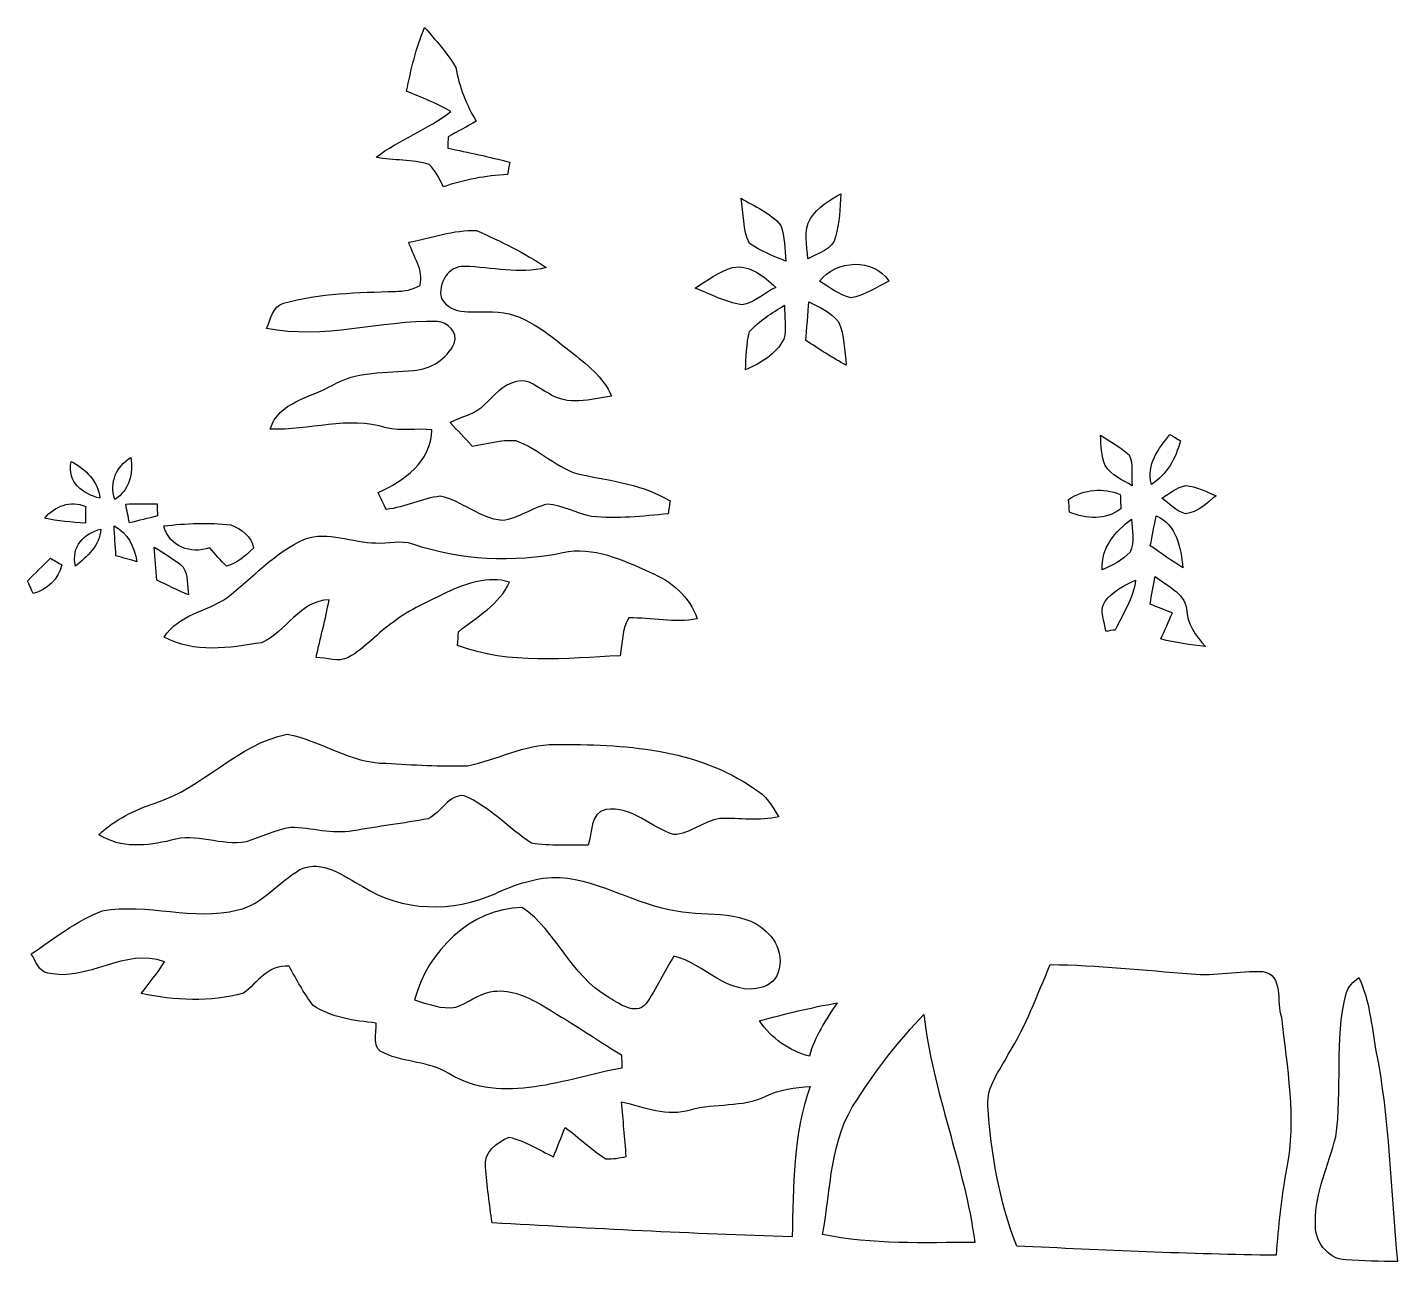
# Model space of a CAD drawing. Header units: centimetres. Extents: x -15.9 to 16.2, y -9.3 to 8.
# Drawn here: x -15.33 to -1.18, y -7.41 to 5.33 of the extents above; entities that cross this region are included whole.
import ezdxf

# ---------------------------------------------------------------- set-up
doc = ezdxf.new("R2010")
doc.units = ezdxf.units.CM
doc.header["$MEASUREMENT"] = 0
doc.layers.add('Layer 1', color=7, linetype='Continuous')

msp = doc.modelspace()

# ---------------------------------------------------------------- linework, layer by layer
at = {"layer": 'Layer 1', "color": 251}
for points, knots in [([(-11.22609, 5.33365), (-11.31394, 5.12163), (-11.36932, 4.89867), (-11.41201, 4.67395), (-11.41201, 4.67395), (-11.25714, 4.60869), (-11.09945, 4.54942), (-10.9541, 4.46405), (-10.9541, 4.46405), (-11.1954, 4.2799), (-11.4868, 4.17583), (-11.72845, 3.99239), (-11.72845, 3.99239), (-11.54748, 3.95393), (-11.35556, 3.97475), (-11.17918, 3.9183), (-11.17918, 3.9183), (-11.11074, 3.85621), (-11.07616, 3.76731), (-11.03136, 3.68829), (-11.03136, 3.68829), (-10.81758, 3.76096), (-10.59568, 3.8033), (-10.36955, 3.81459), (-10.36955, 3.81459), (-10.36249, 3.85692), (-10.35509, 3.89855), (-10.34768, 3.94053), (-10.34768, 3.94053), (-10.55934, 3.99733), (-10.77348, 4.04354), (-10.98832, 4.08622), (-10.98832, 4.08622), (-10.98656, 4.12574), (-10.98444, 4.16489), (-10.98233, 4.20405), (-10.98233, 4.20405), (-10.88566, 4.25732), (-10.789, 4.31094), (-10.69305, 4.36492), (-10.69305, 4.36492), (-10.79676, 4.53637), (-10.86944, 4.72299), (-10.90507, 4.92054), (-10.90507, 4.92054), (-10.99185, 5.07224), (-11.11426, 5.2003), (-11.22609, 5.33365), (-11.22609, 5.33365), (-11.22609, 5.33365), (-11.22609, 5.33365), (-11.22609, 5.33365)], [0, 0, 0, 0, 0.07142857, 0.07142857, 0.07142857, 0.07142857, 0.14285714, 0.14285714, 0.14285714, 0.14285714, 0.21428571, 0.21428571, 0.21428571, 0.21428571, 0.28571429, 0.28571429, 0.28571429, 0.28571429, 0.35714286, 0.35714286, 0.35714286, 0.35714286, 0.42857143, 0.42857143, 0.42857143, 0.42857143, 0.5, 0.5, 0.5, 0.5, 0.57142857, 0.57142857, 0.57142857, 0.57142857, 0.64285714, 0.64285714, 0.64285714, 0.64285714, 0.71428571, 0.71428571, 0.71428571, 0.71428571, 0.78571429, 0.78571429, 0.78571429, 0.78571429, 0.85714286, 0.85714286, 0.85714286, 0.85714286, 1, 1, 1, 1]), ([(-7.95867, 3.57011), (-7.92656, 3.41771), (-7.94491, 3.24414), (-7.87118, 3.10162), (-7.87118, 3.10162), (-7.7537, 3.02683), (-7.62529, 2.96898), (-7.49441, 2.921), (-7.49441, 2.921), (-7.50993, 3.04271), (-7.50323, 3.17288), (-7.54592, 3.28859), (-7.54592, 3.28859), (-7.6521, 3.41912), (-7.8172, 3.48474), (-7.95867, 3.57011), (-7.95867, 3.57011), (-7.95867, 3.57011), (-7.95867, 3.57011), (-7.95867, 3.57011)], [0, 0, 0, 0, 0.16666667, 0.16666667, 0.16666667, 0.16666667, 0.33333333, 0.33333333, 0.33333333, 0.33333333, 0.5, 0.5, 0.5, 0.5, 0.66666667, 0.66666667, 0.66666667, 0.66666667, 1, 1, 1, 1]), ([(-7.24112, 3.36162), (-7.31591, 3.23568), (-7.27498, 3.08046), (-7.26863, 2.94428), (-7.26863, 2.94428), (-7.16739, 3.00496), (-7.00546, 3.03636), (-6.98324, 3.17041), (-6.98324, 3.17041), (-6.94302, 3.3147), (-6.93491, 3.46639), (-6.9282, 3.61456), (-6.9282, 3.61456), (-7.04497, 3.54859), (-7.16739, 3.47733), (-7.24112, 3.36162), (-7.24112, 3.36162), (-7.24112, 3.36162), (-7.24112, 3.36162), (-7.24112, 3.36162)], [0, 0, 0, 0, 0.16666667, 0.16666667, 0.16666667, 0.16666667, 0.33333333, 0.33333333, 0.33333333, 0.33333333, 0.5, 0.5, 0.5, 0.5, 0.66666667, 0.66666667, 0.66666667, 0.66666667, 1, 1, 1, 1]), ([(-11.39014, 3.11432), (-11.34498, 2.96933), (-11.23174, 2.82928), (-11.27337, 2.67018), (-11.27337, 2.67018), (-11.34921, 2.62149), (-11.44094, 2.6102), (-11.52878, 2.60738), (-11.52878, 2.60738), (-11.91578, 2.5968), (-12.30736, 2.58904), (-12.68307, 2.48638), (-12.68307, 2.48638), (-12.79843, 2.45463), (-12.81606, 2.31881), (-12.85875, 2.22603), (-12.85875, 2.22603), (-12.27314, 2.10432), (-11.68506, 2.30928), (-11.09733, 2.29764), (-11.09733, 2.29764), (-10.98585, 2.28953), (-10.88037, 2.18687), (-10.92059, 2.06939), (-10.92059, 2.06939), (-10.9982, 1.911), (-11.16436, 1.80199), (-11.34039, 1.7907), (-11.34039, 1.7907), (-11.62473, 1.76777), (-11.92742, 1.78576), (-12.18283, 1.63689), (-12.18283, 1.63689), (-12.40861, 1.50777), (-12.73704, 1.46614), (-12.821, 1.18533), (-12.821, 1.18533), (-12.42272, 1.16593), (-12.01314, 1.32715), (-11.62297, 1.19839), (-11.62297, 1.19839), (-11.46916, 1.16099), (-11.309, 1.19451), (-11.15307, 1.17898), (-11.15307, 1.17898), (-11.15766, 0.85055), (-11.43741, 0.65158), (-11.70587, 0.52987), (-11.70587, 0.52987), (-11.67941, 0.47131), (-11.65119, 0.41346), (-11.62156, 0.3556), (-11.62156, 0.3556), (-11.43035, 0.37853), (-11.25467, 0.47166), (-11.06417, 0.49248), (-11.06417, 0.49248), (-10.83839, 0.44556), (-10.65918, 0.26247), (-10.42458, 0.24165), (-10.42458, 0.24165), (-10.25772, 0.25964), (-10.11978, 0.3743), (-9.95751, 0.41063), (-9.95751, 0.41063), (-9.79911, 0.39899), (-9.65694, 0.31291), (-9.50172, 0.28258), (-9.50172, 0.28258), (-9.23854, 0.25647), (-8.97361, 0.28434), (-8.71114, 0.31115), (-8.71114, 0.31115), (-8.70444, 0.3556), (-8.69774, 0.40005), (-8.69068, 0.44415), (-8.69068, 0.44415), (-8.96585, 0.60995), (-9.28758, 0.65299), (-9.59732, 0.71226), (-9.59732, 0.71226), (-9.85732, 0.76306), (-10.03935, 0.99025), (-10.28806, 1.06645), (-10.28806, 1.06645), (-10.43869, 1.0795), (-10.58686, 1.03223), (-10.73468, 1.00894), (-10.73468, 1.00894), (-10.81052, 1.09114), (-10.88708, 1.17299), (-10.96292, 1.25483), (-10.96292, 1.25483), (-10.84509, 1.3148), (-10.70328, 1.33703), (-10.60979, 1.43545), (-10.60979, 1.43545), (-10.51313, 1.53106), (-10.41823, 1.64359), (-10.27924, 1.67569), (-10.27924, 1.67569), (-10.15506, 1.71944), (-10.05276, 1.60126), (-9.94798, 1.55787), (-9.94798, 1.55787), (-9.75536, 1.41887), (-9.50983, 1.49366), (-9.29569, 1.52576), (-9.29569, 1.52576), (-9.38248, 1.72544), (-9.55675, 1.85949), (-9.72291, 1.99073), (-9.72291, 1.99073), (-9.95751, 2.17346), (-10.20904, 2.39818), (-10.52477, 2.39607), (-10.52477, 2.39607), (-10.70645, 2.4063), (-10.94423, 2.34774), (-11.05253, 2.53506), (-11.05253, 2.53506), (-11.09416, 2.68887), (-10.97915, 2.87408), (-10.8137, 2.86632), (-10.8137, 2.86632), (-10.53218, 2.85644), (-10.25031, 2.78236), (-9.97021, 2.85327), (-9.97021, 2.85327), (-10.19493, 3.00567), (-10.44081, 3.12667), (-10.68917, 3.23497), (-10.68917, 3.23497), (-10.92941, 3.24661), (-11.15766, 3.15913), (-11.39014, 3.11432), (-11.39014, 3.11432), (-11.39014, 3.11432), (-11.39014, 3.11432), (-11.39014, 3.11432)], [0, 0, 0, 0, 0.02777778, 0.02777778, 0.02777778, 0.02777778, 0.05555556, 0.05555556, 0.05555556, 0.05555556, 0.08333333, 0.08333333, 0.08333333, 0.08333333, 0.11111111, 0.11111111, 0.11111111, 0.11111111, 0.13888889, 0.13888889, 0.13888889, 0.13888889, 0.16666667, 0.16666667, 0.16666667, 0.16666667, 0.19444444, 0.19444444, 0.19444444, 0.19444444, 0.22222222, 0.22222222, 0.22222222, 0.22222222, 0.25, 0.25, 0.25, 0.25, 0.27777778, 0.27777778, 0.27777778, 0.27777778, 0.30555556, 0.30555556, 0.30555556, 0.30555556, 0.33333333, 0.33333333, 0.33333333, 0.33333333, 0.36111111, 0.36111111, 0.36111111, 0.36111111, 0.38888889, 0.38888889, 0.38888889, 0.38888889, 0.41666667, 0.41666667, 0.41666667, 0.41666667, 0.44444444, 0.44444444, 0.44444444, 0.44444444, 0.47222222, 0.47222222, 0.47222222, 0.47222222, 0.5, 0.5, 0.5, 0.5, 0.52777778, 0.52777778, 0.52777778, 0.52777778, 0.55555556, 0.55555556, 0.55555556, 0.55555556, 0.58333333, 0.58333333, 0.58333333, 0.58333333, 0.61111111, 0.61111111, 0.61111111, 0.61111111, 0.63888889, 0.63888889, 0.63888889, 0.63888889, 0.66666667, 0.66666667, 0.66666667, 0.66666667, 0.69444444, 0.69444444, 0.69444444, 0.69444444, 0.72222222, 0.72222222, 0.72222222, 0.72222222, 0.75, 0.75, 0.75, 0.75, 0.77777778, 0.77777778, 0.77777778, 0.77777778, 0.80555556, 0.80555556, 0.80555556, 0.80555556, 0.83333333, 0.83333333, 0.83333333, 0.83333333, 0.86111111, 0.86111111, 0.86111111, 0.86111111, 0.88888889, 0.88888889, 0.88888889, 0.88888889, 0.91666667, 0.91666667, 0.91666667, 0.91666667, 0.94444444, 0.94444444, 0.94444444, 0.94444444, 1, 1, 1, 1]), ([(-8.04545, 2.85327), (-8.18938, 2.81446), (-8.30827, 2.7178), (-8.43386, 2.64125), (-8.43386, 2.64125), (-8.27511, 2.57916), (-8.12024, 2.49837), (-7.95161, 2.46768), (-7.95161, 2.46768), (-7.81932, 2.48638), (-7.71737, 2.59468), (-7.59919, 2.64936), (-7.59919, 2.64936), (-7.72195, 2.75943), (-7.86377, 2.89031), (-8.04545, 2.85327), (-8.04545, 2.85327), (-8.04545, 2.85327), (-8.04545, 2.85327), (-8.04545, 2.85327)], [0, 0, 0, 0, 0.16666667, 0.16666667, 0.16666667, 0.16666667, 0.33333333, 0.33333333, 0.33333333, 0.33333333, 0.5, 0.5, 0.5, 0.5, 0.66666667, 0.66666667, 0.66666667, 0.66666667, 1, 1, 1, 1]), ([(-7.14904, 2.71216), (-7.04497, 2.65007), (-6.94584, 2.56999), (-6.8259, 2.54141), (-6.8259, 2.54141), (-6.68232, 2.56364), (-6.55849, 2.65112), (-6.43043, 2.71427), (-6.43043, 2.71427), (-6.59024, 2.95663), (-6.97512, 2.9337), (-7.14904, 2.71216), (-7.14904, 2.71216), (-7.14904, 2.71216), (-7.14904, 2.71216), (-7.14904, 2.71216)], [0, 0, 0, 0, 0.2, 0.2, 0.2, 0.2, 0.4, 0.4, 0.4, 0.4, 0.6, 0.6, 0.6, 0.6, 1, 1, 1, 1]), ([(-7.86977, 2.19287), (-7.90434, 2.06516), (-7.9061, 1.92934), (-7.91245, 1.7974), (-7.91245, 1.7974), (-7.75582, 1.86302), (-7.59919, 1.96074), (-7.51558, 2.11349), (-7.51558, 2.11349), (-7.48736, 2.22779), (-7.5117, 2.34879), (-7.51064, 2.46451), (-7.51064, 2.46451), (-7.63658, 2.38407), (-7.77134, 2.30646), (-7.86977, 2.19287), (-7.86977, 2.19287), (-7.86977, 2.19287), (-7.86977, 2.19287), (-7.86977, 2.19287)], [0, 0, 0, 0, 0.16666667, 0.16666667, 0.16666667, 0.16666667, 0.33333333, 0.33333333, 0.33333333, 0.33333333, 0.5, 0.5, 0.5, 0.5, 0.66666667, 0.66666667, 0.66666667, 0.66666667, 1, 1, 1, 1]), ([(-7.25946, 2.49978), (-7.26652, 2.39995), (-7.28098, 2.20063), (-7.28804, 2.10079), (-7.28804, 2.10079), (-7.15151, 2.01295), (-7.0171, 1.91946), (-6.87141, 1.84609), (-6.87141, 1.84609), (-6.89046, 1.99566), (-6.8894, 2.15441), (-6.95149, 2.29376), (-6.95149, 2.29376), (-7.02874, 2.39324), (-7.14904, 2.44546), (-7.25946, 2.49978), (-7.25946, 2.49978), (-7.25946, 2.49978), (-7.25946, 2.49978), (-7.25946, 2.49978)], [0, 0, 0, 0, 0.16666667, 0.16666667, 0.16666667, 0.16666667, 0.33333333, 0.33333333, 0.33333333, 0.33333333, 0.5, 0.5, 0.5, 0.5, 0.66666667, 0.66666667, 0.66666667, 0.66666667, 1, 1, 1, 1]), ([(-4.24603, 1.1236), (-4.24074, 1.01776), (-4.23968, 0.9077), (-4.19629, 0.80892), (-4.19629, 0.80892), (-4.1342, 0.70803), (-4.01814, 0.66075), (-3.92042, 0.60113), (-3.92042, 0.60113), (-3.92924, 0.70661), (-3.90313, 0.82162), (-3.94935, 0.91899), (-3.94935, 0.91899), (-4.04178, 0.9966), (-4.14338, 1.06151), (-4.24603, 1.1236), (-4.24603, 1.1236), (-4.24603, 1.1236), (-4.24603, 1.1236), (-4.24603, 1.1236)], [0, 0, 0, 0, 0.16666667, 0.16666667, 0.16666667, 0.16666667, 0.33333333, 0.33333333, 0.33333333, 0.33333333, 0.5, 0.5, 0.5, 0.5, 0.66666667, 0.66666667, 0.66666667, 0.66666667, 1, 1, 1, 1]), ([(-3.72039, 0.61454), (-3.55847, 0.71861), (-3.46957, 0.88265), (-3.42053, 1.06327), (-3.42053, 1.06327), (-3.44734, 1.08021), (-3.50167, 1.11407), (-3.52848, 1.13101), (-3.52848, 1.13101), (-3.64596, 0.98213), (-3.77578, 0.82515), (-3.72039, 0.61454), (-3.72039, 0.61454), (-3.72039, 0.61454), (-3.72039, 0.61454), (-3.72039, 0.61454)], [0, 0, 0, 0, 0.2, 0.2, 0.2, 0.2, 0.4, 0.4, 0.4, 0.4, 0.6, 0.6, 0.6, 0.6, 1, 1, 1, 1]), ([(-14.87734, 0.8509), (-14.92074, 0.6283), (-14.75775, 0.51823), (-14.58031, 0.47096), (-14.58031, 0.47096), (-14.5983, 0.64841), (-14.72671, 0.77294), (-14.87734, 0.8509), (-14.87734, 0.8509), (-14.87734, 0.8509), (-14.87734, 0.8509), (-14.87734, 0.8509)], [0, 0, 0, 0, 0.25, 0.25, 0.25, 0.25, 0.5, 0.5, 0.5, 0.5, 1, 1, 1, 1]), ([(-14.4272, 0.45896), (-14.27727, 0.55245), (-14.23423, 0.72708), (-14.26104, 0.89288), (-14.26104, 0.89288), (-14.40921, 0.79904), (-14.48364, 0.63994), (-14.4272, 0.45896), (-14.4272, 0.45896), (-14.4272, 0.45896), (-14.4272, 0.45896), (-14.4272, 0.45896)], [0, 0, 0, 0, 0.25, 0.25, 0.25, 0.25, 0.5, 0.5, 0.5, 0.5, 1, 1, 1, 1]), ([(-4.57588, 0.45896), (-4.57341, 0.42616), (-4.56847, 0.36054), (-4.566, 0.32773), (-4.566, 0.32773), (-4.3882, 0.25753), (-4.19523, 0.24377), (-4.03578, 0.36124), (-4.03578, 0.36124), (-4.03789, 0.41169), (-4.03966, 0.46179), (-4.04178, 0.51188), (-4.04178, 0.51188), (-4.22169, 0.58103), (-4.41113, 0.56833), (-4.57588, 0.45896), (-4.57588, 0.45896), (-4.57588, 0.45896), (-4.57588, 0.45896), (-4.57588, 0.45896)], [0, 0, 0, 0, 0.16666667, 0.16666667, 0.16666667, 0.16666667, 0.33333333, 0.33333333, 0.33333333, 0.33333333, 0.5, 0.5, 0.5, 0.5, 0.66666667, 0.66666667, 0.66666667, 0.66666667, 1, 1, 1, 1]), ([(-3.61139, 0.47272), (-3.53519, 0.41346), (-3.46357, 0.33937), (-3.36868, 0.3108), (-3.36868, 0.3108), (-3.24238, 0.32632), (-3.14607, 0.4191), (-3.05294, 0.49706), (-3.05294, 0.49706), (-3.15454, 0.53799), (-3.25438, 0.59514), (-3.3655, 0.60254), (-3.3655, 0.60254), (-3.45793, 0.58314), (-3.53342, 0.52141), (-3.61139, 0.47272), (-3.61139, 0.47272), (-3.61139, 0.47272), (-3.61139, 0.47272), (-3.61139, 0.47272)], [0, 0, 0, 0, 0.16666667, 0.16666667, 0.16666667, 0.16666667, 0.33333333, 0.33333333, 0.33333333, 0.33333333, 0.5, 0.5, 0.5, 0.5, 0.66666667, 0.66666667, 0.66666667, 0.66666667, 1, 1, 1, 1]), ([(-15.15286, 0.26458), (-15.01422, 0.23424), (-14.87205, 0.22437), (-14.73059, 0.21378), (-14.73059, 0.21378), (-14.72953, 0.27164), (-14.72812, 0.32914), (-14.72671, 0.38664), (-14.72671, 0.38664), (-14.88652, 0.45226), (-15.04491, 0.39194), (-15.15286, 0.26458), (-15.15286, 0.26458), (-15.15286, 0.26458), (-15.15286, 0.26458), (-15.15286, 0.26458)], [0, 0, 0, 0, 0.2, 0.2, 0.2, 0.2, 0.4, 0.4, 0.4, 0.4, 0.6, 0.6, 0.6, 0.6, 1, 1, 1, 1]), ([(-14.31325, 0.41134), (-14.30091, 0.34643), (-14.28856, 0.28152), (-14.27445, 0.21661), (-14.27445, 0.21661), (-14.17849, 0.24236), (-14.08148, 0.26282), (-13.98552, 0.28928), (-13.98552, 0.28928), (-13.98658, 0.32067), (-13.98834, 0.38312), (-13.98905, 0.41451), (-13.98905, 0.41451), (-14.09735, 0.41451), (-14.2053, 0.41557), (-14.31325, 0.41134), (-14.31325, 0.41134), (-14.31325, 0.41134), (-14.31325, 0.41134), (-14.31325, 0.41134)], [0, 0, 0, 0, 0.16666667, 0.16666667, 0.16666667, 0.16666667, 0.33333333, 0.33333333, 0.33333333, 0.33333333, 0.5, 0.5, 0.5, 0.5, 0.66666667, 0.66666667, 0.66666667, 0.66666667, 1, 1, 1, 1]), ([(-3.67065, 0.29104), (-3.69111, 0.18662), (-3.71334, 0.08537), (-3.73133, -0.02011), (-3.73133, -0.02011), (-3.62021, -0.09701), (-3.50943, -0.17568), (-3.39443, -0.24694), (-3.39443, -0.24694), (-3.41912, -0.03775), (-3.45687, 0.19509), (-3.67065, 0.29104), (-3.67065, 0.29104), (-3.67065, 0.29104), (-3.67065, 0.29104), (-3.67065, 0.29104)], [0, 0, 0, 0, 0.2, 0.2, 0.2, 0.2, 0.4, 0.4, 0.4, 0.4, 0.6, 0.6, 0.6, 0.6, 1, 1, 1, 1]), ([(-14.8336, -0.23001), (-14.71189, -0.12982), (-14.58066, -0.02081), (-14.56972, 0.15311), (-14.56972, 0.15311), (-14.74646, 0.10795), (-14.87699, -0.02328), (-14.8336, -0.23001), (-14.8336, -0.23001), (-14.8336, -0.23001), (-14.8336, -0.23001), (-14.8336, -0.23001)], [0, 0, 0, 0, 0.25, 0.25, 0.25, 0.25, 0.5, 0.5, 0.5, 0.5, 1, 1, 1, 1]), ([(-14.4339, 0.18662), (-14.42791, 0.08467), (-14.4212, -0.0194), (-14.41415, -0.12206), (-14.41415, -0.12206), (-14.34218, -0.14288), (-14.27021, -0.16404), (-14.19754, -0.1838), (-14.19754, -0.1838), (-14.22718, -0.03034), (-14.28856, 0.11359), (-14.4339, 0.18662), (-14.4339, 0.18662), (-14.4339, 0.18662), (-14.4339, 0.18662), (-14.4339, 0.18662)], [0, 0, 0, 0, 0.2, 0.2, 0.2, 0.2, 0.4, 0.4, 0.4, 0.4, 0.6, 0.6, 0.6, 0.6, 1, 1, 1, 1]), ([(-13.92096, 0.18627), (-13.86417, -0.0314), (-13.6398, -0.10583), (-13.44648, -0.04198), (-13.44648, -0.04198), (-13.39039, -0.10654), (-13.33183, -0.16969), (-13.2715, -0.23072), (-13.2715, -0.23072), (-13.16143, -0.20214), (-13.07641, -0.11924), (-12.99528, -0.04445), (-12.99528, -0.04445), (-13.00515, 0.07796), (-13.12616, 0.15275), (-13.22811, 0.19685), (-13.22811, 0.19685), (-13.45777, 0.2219), (-13.69166, 0.21202), (-13.92096, 0.18627), (-13.92096, 0.18627), (-13.92096, 0.18627), (-13.92096, 0.18627), (-13.92096, 0.18627)], [0, 0, 0, 0, 0.14285714, 0.14285714, 0.14285714, 0.14285714, 0.28571429, 0.28571429, 0.28571429, 0.28571429, 0.42857143, 0.42857143, 0.42857143, 0.42857143, 0.57142857, 0.57142857, 0.57142857, 0.57142857, 0.71428571, 0.71428571, 0.71428571, 0.71428571, 1, 1, 1, 1]), ([(-4.2291, -0.26635), (-4.12327, -0.22296), (-4.0199, -0.16898), (-3.94088, -0.08361), (-3.94088, -0.08361), (-3.88655, 0.02223), (-3.9243, 0.14288), (-3.92465, 0.25612), (-3.92465, 0.25612), (-4.09258, 0.12982), (-4.24145, -0.03775), (-4.2291, -0.26635), (-4.2291, -0.26635), (-4.2291, -0.26635), (-4.2291, -0.26635), (-4.2291, -0.26635)], [0, 0, 0, 0, 0.2, 0.2, 0.2, 0.2, 0.4, 0.4, 0.4, 0.4, 0.6, 0.6, 0.6, 0.6, 1, 1, 1, 1]), ([(-12.46752, 0.05009), (-12.77691, -0.09102), (-13.00656, -0.35031), (-13.26903, -0.55774), (-13.26903, -0.55774), (-13.48211, -0.69885), (-13.76821, -0.73201), (-13.91779, -0.96132), (-13.91779, -0.96132), (-13.60981, -1.13242), (-13.24187, -1.07421), (-12.91026, -1.01988), (-12.91026, -1.01988), (-12.6552, -0.90946), (-12.51479, -0.58349), (-12.21387, -0.57785), (-12.21387, -0.57785), (-12.2488, -0.77788), (-12.30524, -0.97296), (-12.34581, -1.17193), (-12.34581, -1.17193), (-12.2361, -1.17687), (-12.11898, -1.22555), (-12.01491, -1.17263), (-12.01491, -1.17263), (-11.83781, -1.07668), (-11.71116, -0.91546), (-11.54501, -0.80469), (-11.54501, -0.80469), (-11.38061, -0.67486), (-11.18588, -0.59408), (-10.99961, -0.50236), (-10.99961, -0.50236), (-10.79959, -0.40711), (-10.57028, -0.33055), (-10.34909, -0.39335), (-10.34909, -0.39335), (-10.45281, -0.62653), (-10.68917, -0.75177), (-10.8772, -0.90734), (-10.8772, -0.90734), (-10.88002, -0.95391), (-10.88284, -1.00083), (-10.88566, -1.04775), (-10.88566, -1.04775), (-10.35121, -1.25307), (-9.76489, -1.17828), (-9.20715, -1.15499), (-9.20715, -1.15499), (-9.17928, -1.02517), (-9.19551, -0.8763), (-9.11648, -0.76412), (-9.11648, -0.76412), (-8.88189, -0.76129), (-8.64553, -0.82127), (-8.41163, -0.77329), (-8.41163, -0.77329), (-8.48536, -0.54363), (-8.68327, -0.381), (-8.90023, -0.29104), (-8.90023, -0.29104), (-9.17963, -0.16933), (-9.48478, -0.01799), (-9.7977, -0.08996), (-9.7977, -0.08996), (-10.31134, -0.19226), (-10.85462, -0.16969), (-11.35098, 0.00176), (-11.35098, 0.00176), (-11.4741, 0.04304), (-11.60321, 0.00247), (-11.7288, 0.01023), (-11.7288, 0.01023), (-11.97645, 0.00988), (-12.22093, 0.13794), (-12.46752, 0.05009), (-12.46752, 0.05009), (-12.46752, 0.05009), (-12.46752, 0.05009), (-12.46752, 0.05009)], [0, 0, 0, 0, 0.04761905, 0.04761905, 0.04761905, 0.04761905, 0.0952381, 0.0952381, 0.0952381, 0.0952381, 0.14285714, 0.14285714, 0.14285714, 0.14285714, 0.19047619, 0.19047619, 0.19047619, 0.19047619, 0.23809524, 0.23809524, 0.23809524, 0.23809524, 0.28571429, 0.28571429, 0.28571429, 0.28571429, 0.33333333, 0.33333333, 0.33333333, 0.33333333, 0.38095238, 0.38095238, 0.38095238, 0.38095238, 0.42857143, 0.42857143, 0.42857143, 0.42857143, 0.47619048, 0.47619048, 0.47619048, 0.47619048, 0.52380952, 0.52380952, 0.52380952, 0.52380952, 0.57142857, 0.57142857, 0.57142857, 0.57142857, 0.61904762, 0.61904762, 0.61904762, 0.61904762, 0.66666667, 0.66666667, 0.66666667, 0.66666667, 0.71428571, 0.71428571, 0.71428571, 0.71428571, 0.76190476, 0.76190476, 0.76190476, 0.76190476, 0.80952381, 0.80952381, 0.80952381, 0.80952381, 0.85714286, 0.85714286, 0.85714286, 0.85714286, 0.9047619, 0.9047619, 0.9047619, 0.9047619, 1, 1, 1, 1]), ([(-14.01833, -0.03422), (-14.01128, -0.14711), (-14.00351, -0.2607), (-13.99258, -0.3743), (-13.99258, -0.3743), (-13.88322, -0.42545), (-13.77491, -0.48013), (-13.66344, -0.5274), (-13.66344, -0.5274), (-13.67825, -0.43215), (-13.66802, -0.32632), (-13.71847, -0.24059), (-13.71847, -0.24059), (-13.80666, -0.15699), (-13.91673, -0.10019), (-14.01833, -0.03422), (-14.01833, -0.03422), (-14.01833, -0.03422), (-14.01833, -0.03422), (-14.01833, -0.03422)], [0, 0, 0, 0, 0.16666667, 0.16666667, 0.16666667, 0.16666667, 0.33333333, 0.33333333, 0.33333333, 0.33333333, 0.5, 0.5, 0.5, 0.5, 0.66666667, 0.66666667, 0.66666667, 0.66666667, 1, 1, 1, 1]), ([(-15.3289, -0.38382), (-15.31373, -0.41593), (-15.28339, -0.48013), (-15.26822, -0.51223), (-15.26822, -0.51223), (-15.12041, -0.47449), (-15.01069, -0.36371), (-14.97224, -0.21661), (-14.97224, -0.21661), (-15.00188, -0.19932), (-15.06149, -0.16475), (-15.09113, -0.14711), (-15.09113, -0.14711), (-15.17015, -0.22613), (-15.25023, -0.30445), (-15.3289, -0.38382), (-15.3289, -0.38382), (-15.3289, -0.38382), (-15.3289, -0.38382), (-15.3289, -0.38382)], [0, 0, 0, 0, 0.16666667, 0.16666667, 0.16666667, 0.16666667, 0.33333333, 0.33333333, 0.33333333, 0.33333333, 0.5, 0.5, 0.5, 0.5, 0.66666667, 0.66666667, 0.66666667, 0.66666667, 1, 1, 1, 1]), ([(-4.20229, -0.59655), (-4.26191, -0.69074), (-4.20264, -0.80292), (-4.18994, -0.90241), (-4.18994, -0.90241), (-4.16595, -0.89923), (-4.11762, -0.89253), (-4.09363, -0.88935), (-4.09363, -0.88935), (-4.01461, -0.72143), (-3.90631, -0.56339), (-3.88408, -0.37324), (-3.88408, -0.37324), (-4.0005, -0.42898), (-4.12433, -0.4893), (-4.20229, -0.59655), (-4.20229, -0.59655), (-4.20229, -0.59655), (-4.20229, -0.59655), (-4.20229, -0.59655)], [0, 0, 0, 0, 0.16666667, 0.16666667, 0.16666667, 0.16666667, 0.33333333, 0.33333333, 0.33333333, 0.33333333, 0.5, 0.5, 0.5, 0.5, 0.66666667, 0.66666667, 0.66666667, 0.66666667, 1, 1, 1, 1]), ([(-3.68018, -0.33655), (-3.70029, -0.43074), (-3.71828, -0.52599), (-3.73345, -0.62159), (-3.73345, -0.62159), (-3.6576, -0.65299), (-3.58105, -0.68263), (-3.50344, -0.7112), (-3.50344, -0.7112), (-3.54154, -0.80222), (-3.58281, -0.89182), (-3.62338, -0.98178), (-3.62338, -0.98178), (-3.47169, -1.02129), (-3.31682, -1.04422), (-3.16089, -1.06045), (-3.16089, -1.06045), (-3.26355, -0.95109), (-3.35315, -0.82479), (-3.35774, -0.66746), (-3.35774, -0.66746), (-3.38279, -0.50165), (-3.56341, -0.43392), (-3.68018, -0.33655), (-3.68018, -0.33655), (-3.68018, -0.33655), (-3.68018, -0.33655), (-3.68018, -0.33655)], [0, 0, 0, 0, 0.125, 0.125, 0.125, 0.125, 0.25, 0.25, 0.25, 0.25, 0.375, 0.375, 0.375, 0.375, 0.5, 0.5, 0.5, 0.5, 0.625, 0.625, 0.625, 0.625, 0.75, 0.75, 0.75, 0.75, 1, 1, 1, 1]), ([(-14.01022, -2.67653), (-14.22153, -2.74743), (-14.42826, -2.84586), (-14.58948, -3.00284), (-14.58948, -3.00284), (-14.36335, -3.14854), (-14.09418, -3.12032), (-13.84441, -3.0607), (-13.84441, -3.0607), (-13.58618, -2.97886), (-13.32794, -3.12667), (-13.0683, -3.07481), (-13.0683, -3.07481), (-12.9159, -3.02472), (-12.76879, -2.95628), (-12.60969, -2.9277), (-12.60969, -2.9277), (-12.39555, -2.93123), (-12.18071, -3.00179), (-11.96587, -2.96369), (-11.96587, -2.96369), (-11.70799, -2.91747), (-11.44729, -2.88537), (-11.18941, -2.83774), (-11.18941, -2.83774), (-11.05641, -2.77601), (-10.97986, -2.58516), (-10.81864, -2.59997), (-10.81864, -2.59997), (-10.55723, -2.71498), (-10.35791, -2.93511), (-10.12155, -3.09174), (-10.12155, -3.09174), (-9.93034, -3.12103), (-9.73138, -3.10833), (-9.53629, -3.11185), (-9.53629, -3.11185), (-9.49254, -2.98168), (-9.52359, -2.77954), (-9.35602, -2.74426), (-9.35602, -2.74426), (-9.08544, -2.70334), (-8.89176, -2.92418), (-8.65434, -3.00249), (-8.65434, -3.00249), (-8.48219, -2.99826), (-8.34496, -2.85891), (-8.17598, -2.83598), (-8.17598, -2.83598), (-7.97419, -2.82893), (-7.76852, -2.86597), (-7.56955, -2.81693), (-7.56955, -2.81693), (-7.63411, -2.70722), (-7.70326, -2.59256), (-7.81826, -2.52906), (-7.81826, -2.52906), (-8.41551, -2.11067), (-9.17646, -2.06693), (-9.88166, -2.07045), (-9.88166, -2.07045), (-10.19598, -2.06798), (-10.47962, -2.23061), (-10.7823, -2.29094), (-10.7823, -2.29094), (-11.06276, -2.29905), (-11.34357, -2.28106), (-11.62368, -2.26519), (-11.62368, -2.26519), (-11.98915, -2.26695), (-12.29607, -2.03024), (-12.64532, -1.96356), (-12.64532, -1.96356), (-13.16461, -2.06904), (-13.51315, -2.52095), (-14.01022, -2.67653), (-14.01022, -2.67653), (-14.01022, -2.67653), (-14.01022, -2.67653), (-14.01022, -2.67653)], [0, 0, 0, 0, 0.04761905, 0.04761905, 0.04761905, 0.04761905, 0.0952381, 0.0952381, 0.0952381, 0.0952381, 0.14285714, 0.14285714, 0.14285714, 0.14285714, 0.19047619, 0.19047619, 0.19047619, 0.19047619, 0.23809524, 0.23809524, 0.23809524, 0.23809524, 0.28571429, 0.28571429, 0.28571429, 0.28571429, 0.33333333, 0.33333333, 0.33333333, 0.33333333, 0.38095238, 0.38095238, 0.38095238, 0.38095238, 0.42857143, 0.42857143, 0.42857143, 0.42857143, 0.47619048, 0.47619048, 0.47619048, 0.47619048, 0.52380952, 0.52380952, 0.52380952, 0.52380952, 0.57142857, 0.57142857, 0.57142857, 0.57142857, 0.61904762, 0.61904762, 0.61904762, 0.61904762, 0.66666667, 0.66666667, 0.66666667, 0.66666667, 0.71428571, 0.71428571, 0.71428571, 0.71428571, 0.76190476, 0.76190476, 0.76190476, 0.76190476, 0.80952381, 0.80952381, 0.80952381, 0.80952381, 0.85714286, 0.85714286, 0.85714286, 0.85714286, 0.9047619, 0.9047619, 0.9047619, 0.9047619, 1, 1, 1, 1]), ([(-12.51373, -3.36338), (-12.73422, -3.48933), (-12.8972, -3.72322), (-13.15438, -3.78001), (-13.15438, -3.78001), (-13.61758, -3.89996), (-14.09065, -3.70381), (-14.55596, -3.78883), (-14.55596, -3.78883), (-14.82408, -3.89255), (-15.05373, -4.07494), (-15.29045, -4.23404), (-15.29045, -4.23404), (-15.24318, -4.3053), (-15.21495, -4.41396), (-15.11829, -4.43159), (-15.11829, -4.43159), (-14.70872, -4.52967), (-14.31925, -4.16172), (-13.91461, -4.31447), (-13.91461, -4.31447), (-13.9827, -4.43265), (-14.07372, -4.53461), (-14.15415, -4.64397), (-14.15415, -4.64397), (-13.80772, -4.71593), (-13.44154, -4.73287), (-13.09793, -4.64079), (-13.09793, -4.64079), (-12.94906, -4.53072), (-12.84746, -4.34199), (-12.62662, -4.3621), (-12.62662, -4.3621), (-12.54866, -4.49862), (-12.47422, -4.63691), (-12.38144, -4.76426), (-12.38144, -4.76426), (-12.19059, -4.89197), (-11.95246, -4.92513), (-11.72845, -4.94771), (-11.72845, -4.94771), (-11.72175, -5.05319), (-11.7796, -5.22005), (-11.64202, -5.25921), (-11.64202, -5.25921), (-11.42929, -5.35834), (-11.17847, -5.34423), (-10.97598, -5.46841), (-10.97598, -5.46841), (-10.42529, -5.8099), (-9.76207, -5.51392), (-9.1881, -5.41338), (-9.1881, -5.41338), (-9.18986, -5.36787), (-9.19127, -5.32271), (-9.19268, -5.27756), (-9.19268, -5.27756), (-9.4682, -5.10469), (-9.73984, -4.92584), (-10.01959, -4.76003), (-10.01959, -4.76003), (-10.17905, -4.66901), (-10.35967, -4.58682), (-10.54911, -4.62633), (-10.54911, -4.62633), (-10.67823, -4.65173), (-10.78054, -4.74274), (-10.90401, -4.78331), (-10.90401, -4.78331), (-11.05253, -4.80907), (-11.19293, -4.75156), (-11.33016, -4.70641), (-11.33016, -4.70641), (-11.19329, -4.20758), (-10.7569, -3.76273), (-10.21786, -3.75426), (-10.21786, -3.75426), (-9.85979, -4.00121), (-9.71903, -4.45982), (-9.33274, -4.67642), (-9.33274, -4.67642), (-9.22867, -4.74028), (-9.05193, -4.87786), (-8.94009, -4.75051), (-8.94009, -4.75051), (-8.8325, -4.59281), (-8.75418, -4.41748), (-8.65117, -4.25662), (-8.65117, -4.25662), (-8.33296, -4.33211), (-8.09025, -4.68383), (-7.73818, -4.57659), (-7.73818, -4.57659), (-7.5117, -4.51908), (-7.51311, -4.19806), (-7.65104, -4.05236), (-7.65104, -4.05236), (-7.8934, -3.75567), (-8.29486, -3.85763), (-8.62401, -3.78742), (-8.62401, -3.78742), (-9.0424, -3.73027), (-9.40259, -3.47909), (-9.82592, -3.44346), (-9.82592, -3.44346), (-10.06193, -3.43676), (-10.28806, -3.51473), (-10.49937, -3.61209), (-10.49937, -3.61209), (-10.93011, -3.80541), (-11.46422, -3.80012), (-11.86568, -3.53695), (-11.86568, -3.53695), (-12.06571, -3.43323), (-12.2749, -3.25191), (-12.51373, -3.36338), (-12.51373, -3.36338), (-12.51373, -3.36338), (-12.51373, -3.36338), (-12.51373, -3.36338)], [0, 0, 0, 0, 0.03225806, 0.03225806, 0.03225806, 0.03225806, 0.06451613, 0.06451613, 0.06451613, 0.06451613, 0.09677419, 0.09677419, 0.09677419, 0.09677419, 0.12903226, 0.12903226, 0.12903226, 0.12903226, 0.16129032, 0.16129032, 0.16129032, 0.16129032, 0.19354839, 0.19354839, 0.19354839, 0.19354839, 0.22580645, 0.22580645, 0.22580645, 0.22580645, 0.25806452, 0.25806452, 0.25806452, 0.25806452, 0.29032258, 0.29032258, 0.29032258, 0.29032258, 0.32258065, 0.32258065, 0.32258065, 0.32258065, 0.35483871, 0.35483871, 0.35483871, 0.35483871, 0.38709677, 0.38709677, 0.38709677, 0.38709677, 0.41935484, 0.41935484, 0.41935484, 0.41935484, 0.4516129, 0.4516129, 0.4516129, 0.4516129, 0.48387097, 0.48387097, 0.48387097, 0.48387097, 0.51612903, 0.51612903, 0.51612903, 0.51612903, 0.5483871, 0.5483871, 0.5483871, 0.5483871, 0.58064516, 0.58064516, 0.58064516, 0.58064516, 0.61290323, 0.61290323, 0.61290323, 0.61290323, 0.64516129, 0.64516129, 0.64516129, 0.64516129, 0.67741935, 0.67741935, 0.67741935, 0.67741935, 0.70967742, 0.70967742, 0.70967742, 0.70967742, 0.74193548, 0.74193548, 0.74193548, 0.74193548, 0.77419355, 0.77419355, 0.77419355, 0.77419355, 0.80645161, 0.80645161, 0.80645161, 0.80645161, 0.83870968, 0.83870968, 0.83870968, 0.83870968, 0.87096774, 0.87096774, 0.87096774, 0.87096774, 0.90322581, 0.90322581, 0.90322581, 0.90322581, 0.93548387, 0.93548387, 0.93548387, 0.93548387, 1, 1, 1, 1]), ([(-4.76426, -4.34411), (-4.90149, -4.65808), (-5.0165, -4.98404), (-5.20171, -5.27473), (-5.20171, -5.27473), (-5.28638, -5.43983), (-5.4229, -5.60352), (-5.40914, -5.80037), (-5.40914, -5.80037), (-5.37951, -6.29426), (-5.29096, -6.78886), (-5.11104, -7.25099), (-5.11104, -7.25099), (-4.21887, -7.29368), (-3.32528, -7.3346), (-2.43205, -7.34589), (-2.43205, -7.34589), (-2.40912, -7.04709), (-2.38125, -6.74899), (-2.32516, -6.45478), (-2.32516, -6.45478), (-2.21933, -5.93584), (-2.32269, -5.40491), (-2.37737, -4.88668), (-2.37737, -4.88668), (-2.43205, -4.74133), (-2.35338, -4.44465), (-2.56787, -4.41643), (-2.56787, -4.41643), (-2.81517, -4.40373), (-3.06141, -4.46546), (-3.30906, -4.439), (-3.30906, -4.439), (-3.79377, -4.40337), (-4.27743, -4.34904), (-4.76426, -4.34411), (-4.76426, -4.34411), (-4.76426, -4.34411), (-4.76426, -4.34411), (-4.76426, -4.34411)], [0, 0, 0, 0, 0.09090909, 0.09090909, 0.09090909, 0.09090909, 0.18181818, 0.18181818, 0.18181818, 0.18181818, 0.27272727, 0.27272727, 0.27272727, 0.27272727, 0.36363636, 0.36363636, 0.36363636, 0.36363636, 0.45454545, 0.45454545, 0.45454545, 0.45454545, 0.54545455, 0.54545455, 0.54545455, 0.54545455, 0.63636364, 0.63636364, 0.63636364, 0.63636364, 0.72727273, 0.72727273, 0.72727273, 0.72727273, 0.81818182, 0.81818182, 0.81818182, 0.81818182, 1, 1, 1, 1]), ([(-1.7078, -4.64185), (-1.83586, -5.12621), (-1.74166, -5.63316), (-1.81716, -6.12422), (-1.81716, -6.12422), (-1.89089, -6.4135), (-2.03024, -6.69643), (-2.02494, -7.00123), (-2.02494, -7.00123), (-2.04646, -7.18467), (-1.90571, -7.38858), (-1.71274, -7.39246), (-1.71274, -7.39246), (-1.53529, -7.40234), (-1.35608, -7.41045), (-1.17757, -7.41116), (-1.17757, -7.41116), (-1.25236, -6.67985), (-1.25801, -5.93972), (-1.40406, -5.21758), (-1.40406, -5.21758), (-1.44745, -4.96852), (-1.46861, -4.70888), (-1.57798, -4.47746), (-1.57798, -4.47746), (-1.63583, -4.51838), (-1.68981, -4.57129), (-1.7078, -4.64185), (-1.7078, -4.64185), (-1.7078, -4.64185), (-1.7078, -4.64185), (-1.7078, -4.64185)], [0, 0, 0, 0, 0.11111111, 0.11111111, 0.11111111, 0.11111111, 0.22222222, 0.22222222, 0.22222222, 0.22222222, 0.33333333, 0.33333333, 0.33333333, 0.33333333, 0.44444444, 0.44444444, 0.44444444, 0.44444444, 0.55555556, 0.55555556, 0.55555556, 0.55555556, 0.66666667, 0.66666667, 0.66666667, 0.66666667, 0.77777778, 0.77777778, 0.77777778, 0.77777778, 1, 1, 1, 1]), ([(-7.7664, -4.92513), (-7.64787, -5.10716), (-7.46125, -5.23311), (-7.25276, -5.29096), (-7.25276, -5.29096), (-7.19808, -5.08706), (-7.0806, -4.91243), (-6.96595, -4.73922), (-6.96595, -4.73922), (-7.23547, -4.78825), (-7.50288, -4.85105), (-7.7664, -4.92513), (-7.7664, -4.92513), (-7.7664, -4.92513), (-7.7664, -4.92513), (-7.7664, -4.92513)], [0, 0, 0, 0, 0.2, 0.2, 0.2, 0.2, 0.4, 0.4, 0.4, 0.4, 0.6, 0.6, 0.6, 0.6, 1, 1, 1, 1]), ([(-6.75534, -5.73299), (-7.04462, -6.14045), (-7.02769, -6.66044), (-7.11729, -7.13176), (-7.11729, -7.13176), (-6.60012, -7.23653), (-6.06884, -7.21431), (-5.54426, -7.21431), (-5.54426, -7.21431), (-5.65044, -6.41279), (-5.97958, -5.66349), (-6.06989, -4.85951), (-6.06989, -4.85951), (-6.32672, -5.12657), (-6.55532, -5.42114), (-6.75534, -5.73299), (-6.75534, -5.73299), (-6.75534, -5.73299), (-6.75534, -5.73299), (-6.75534, -5.73299)], [0, 0, 0, 0, 0.16666667, 0.16666667, 0.16666667, 0.16666667, 0.33333333, 0.33333333, 0.33333333, 0.33333333, 0.5, 0.5, 0.5, 0.5, 0.66666667, 0.66666667, 0.66666667, 0.66666667, 1, 1, 1, 1]), ([(-7.70149, -5.70336), (-7.94561, -5.82154), (-8.22537, -5.77039), (-8.48043, -5.84271), (-8.48043, -5.84271), (-8.71855, -5.91573), (-8.95985, -5.81413), (-9.19198, -5.76121), (-9.19198, -5.76121), (-9.17646, -5.9496), (-9.15846, -6.13763), (-9.14435, -6.32672), (-9.14435, -6.32672), (-9.21314, -6.33765), (-9.28299, -6.3567), (-9.3532, -6.34929), (-9.3532, -6.34929), (-9.50666, -6.25934), (-9.63119, -6.12916), (-9.77477, -6.0258), (-9.77477, -6.0258), (-9.81675, -6.12599), (-9.85626, -6.22759), (-9.89577, -6.32883), (-9.89577, -6.32883), (-10.04641, -6.25792), (-10.18963, -6.16126), (-10.35368, -6.12704), (-10.35368, -6.12704), (-10.47715, -6.17396), (-10.62284, -6.28509), (-10.59639, -6.43502), (-10.59639, -6.43502), (-10.58439, -6.62764), (-10.55546, -6.81884), (-10.53006, -7.0104), (-10.53006, -7.0104), (-9.49784, -7.07143), (-8.4649, -7.12223), (-7.43126, -7.15539), (-7.43126, -7.15539), (-7.41504, -6.63469), (-7.42421, -6.09776), (-7.24464, -5.60141), (-7.24464, -5.60141), (-7.40128, -5.61375), (-7.55897, -5.63351), (-7.70149, -5.70336), (-7.70149, -5.70336), (-7.70149, -5.70336), (-7.70149, -5.70336), (-7.70149, -5.70336)], [0, 0, 0, 0, 0.07142857, 0.07142857, 0.07142857, 0.07142857, 0.14285714, 0.14285714, 0.14285714, 0.14285714, 0.21428571, 0.21428571, 0.21428571, 0.21428571, 0.28571429, 0.28571429, 0.28571429, 0.28571429, 0.35714286, 0.35714286, 0.35714286, 0.35714286, 0.42857143, 0.42857143, 0.42857143, 0.42857143, 0.5, 0.5, 0.5, 0.5, 0.57142857, 0.57142857, 0.57142857, 0.57142857, 0.64285714, 0.64285714, 0.64285714, 0.64285714, 0.71428571, 0.71428571, 0.71428571, 0.71428571, 0.78571429, 0.78571429, 0.78571429, 0.78571429, 0.85714286, 0.85714286, 0.85714286, 0.85714286, 1, 1, 1, 1])]:
    msp.add_open_spline(points, degree=3, knots=knots, dxfattribs=at)

doc.saveas('drawing.dxf')
